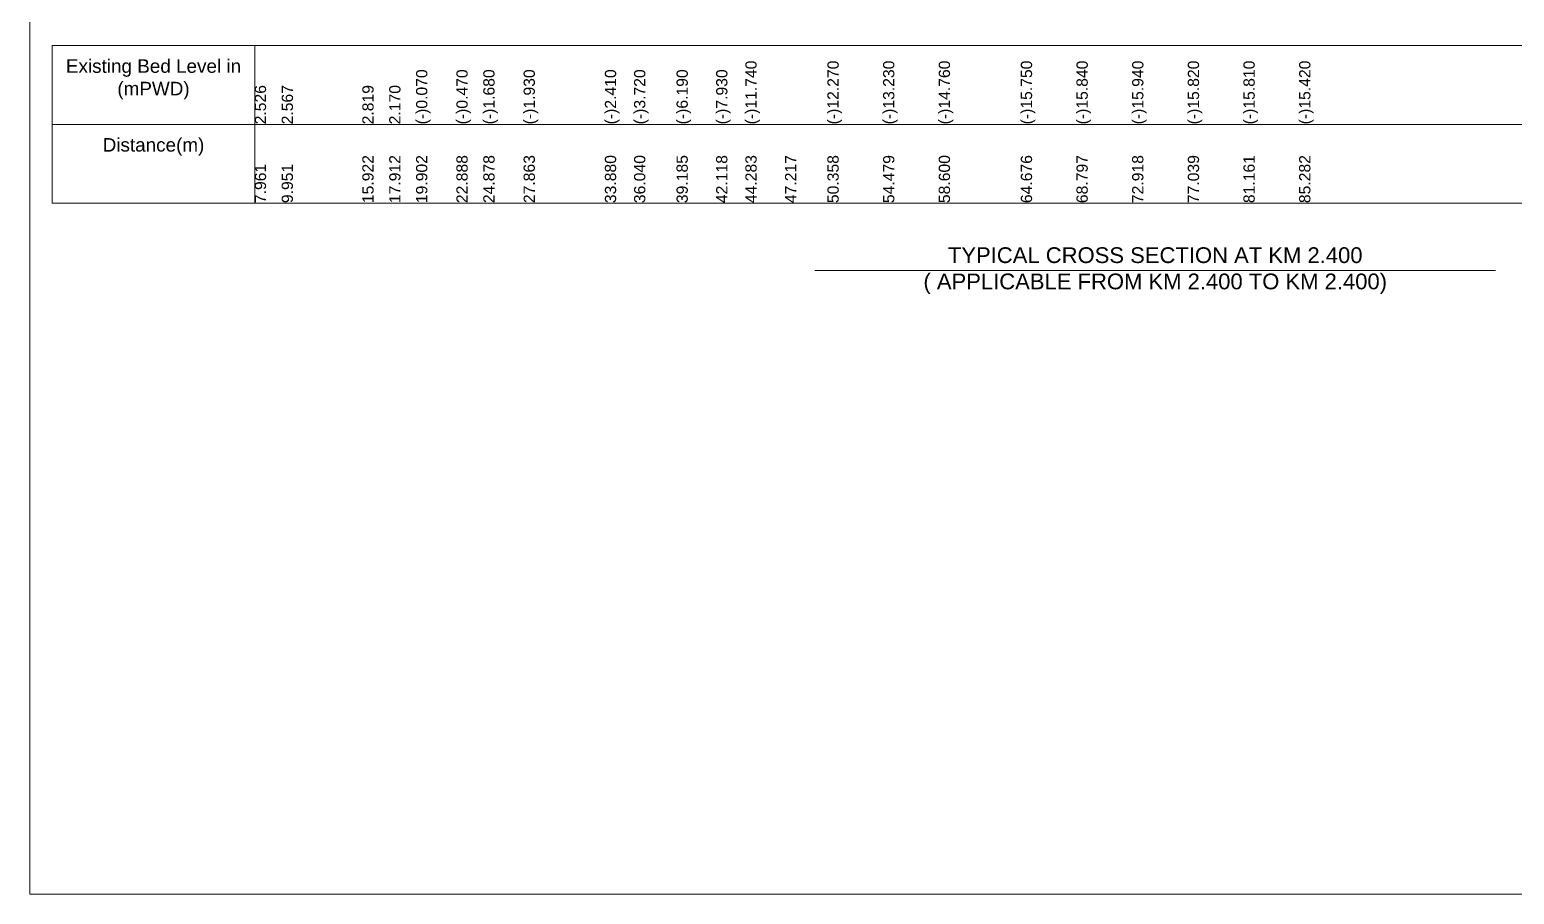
# Model space of a CAD drawing. Header units: inches. Extents: x 89000 to 845017, y -7071 to 0.
# Drawn here: x 505000 to 511595, y -7071 to -3229 of the extents above; entities that cross this region are included whole.
import ezdxf

# ---------------------------------------------------------------- set-up
doc = ezdxf.new("R2010")
doc.units = ezdxf.units.IN
doc.header["$LTSCALE"] = 7
doc.header["$MEASUREMENT"] = 0
for name, color, linetype, lineweight in [('Cross section Data Border', 7, 'Continuous', 9), ('Cross Section Labels', 7, 'Continuous', 9), ('Long Section Labels', 7, 'Continuous', 9)]:
    doc.layers.add(name, color=color, linetype=linetype, lineweight=lineweight)
doc.styles.get("Standard").update_dxf_attribs({"font": 'arial.ttf'})

msp = doc.modelspace()

# ---------------------------------------------------------------- linework, layer by layer
at = {"layer": 'Cross section Data Border'}
msp.add_lwpolyline([(505100, -3300), (511716.259, -3300), (511716.259, -4000), (505100, -4000)], close=True, dxfattribs=at)
for points in [[(506000, -3300), (506000, -4000)], [(505100, -3650), (511716.259, -3650)]]:
    msp.add_lwpolyline(points, dxfattribs=at)
at = {"layer": 'Cross Section Labels'}
msp.add_lwpolyline([(505000, 0), (515000, 0), (515000, -7071), (505000, -7071)], close=True, dxfattribs=at)
msp.add_lwpolyline([(508488, -4300), (510000, -4300), (511512, -4300)], dxfattribs=at)

# ---------------------------------------------------------------- texts
at = {"layer": 'Cross section Data Border', "char_height": 60, "width": 800, "attachment_point": 5}
for s, insert in [('Existing Bed Level in (mPWD)', (505550, -3450)), ('Distance(m)', (505550, -3750))]:
    msp.add_mtext(s, dxfattribs=dict(at, insert=insert))
at = {"layer": 'Cross Section Labels', "insert": (510000, -4300), "char_height": 70, "attachment_point": 5}
msp.add_mtext('TYPICAL CROSS SECTION AT KM 2.400^J( APPLICABLE FROM KM 2.400 TO KM 2.400)', dxfattribs=at)
at = {"layer": 'Long Section Labels', "char_height": 50, "attachment_point": 1, "rotation": 90}
for s, insert in [('(-)0.070', (506716.47924, -3650)), ('(-)0.470', (506895.59997, -3650)), ('(-)1.680', (507015.01263, -3650)), ('(-)1.930', (507194.13316, -3650)), ('(-)2.410', (507555.16586, -3650)), ('(-)3.720', (507684.76892, -3650)), ('(-)6.190', (507873.42304, -3650)), ('(-)7.930', (508049.41648, -3650)), ('(-)11.740', (508179.29943, -3650)), ('(-)11.740', (508179.29943, -3650)), ('(-)12.270', (508543.83799, -3650)), ('(-)13.230', (508791.0886, -3650)), ('(-)14.760', (509038.3583, -3650)), ('(-)15.750', (509402.90715, -3650)), ('(-)15.840', (509650.15645, -3650)), ('(-)15.940', (509897.42125, -3650)), ('(-)15.820', (510144.69906, -3650)), ('(-)15.810', (510391.98789, -3650)), ('(-)15.420', (510639.28614, -3650)), ('2.526', (506000, -3650)), ('2.567', (506119.41266, -3650)), ('2.819', (506477.65392, -3650)), ('2.170', (506597.06658, -3650)), ('15.922', (506477.65392, -4000)), ('17.912', (506597.06658, -4000)), ('19.902', (506716.47924, -4000)), ('22.888', (506895.59997, -4000)), ('24.878', (507015.01263, -4000)), ('27.863', (507194.13316, -4000)), ('33.880', (507555.16586, -4000)), ('36.040', (507684.76892, -4000)), ('36.040', (507684.76892, -4000)), ('39.185', (507873.42304, -4000)), ('42.118', (508049.41648, -4000)), ('44.283', (508179.29943, -4000)), ('47.217', (508355.35209, -4000)), ('50.358', (508543.83799, -4000)), ('54.479', (508791.0886, -4000)), ('58.600', (509038.3583, -4000)), ('64.676', (509402.90715, -4000)), ('68.797', (509650.15645, -4000)), ('72.918', (509897.42125, -4000)), ('77.039', (510144.69906, -4000)), ('81.161', (510391.98789, -4000)), ('85.282', (510639.28614, -4000)), ('7.961', (506000, -4000)), ('9.951', (506119.41266, -4000))]:
    msp.add_mtext(s, dxfattribs=dict(at, insert=insert))

doc.saveas('drawing.dxf')
